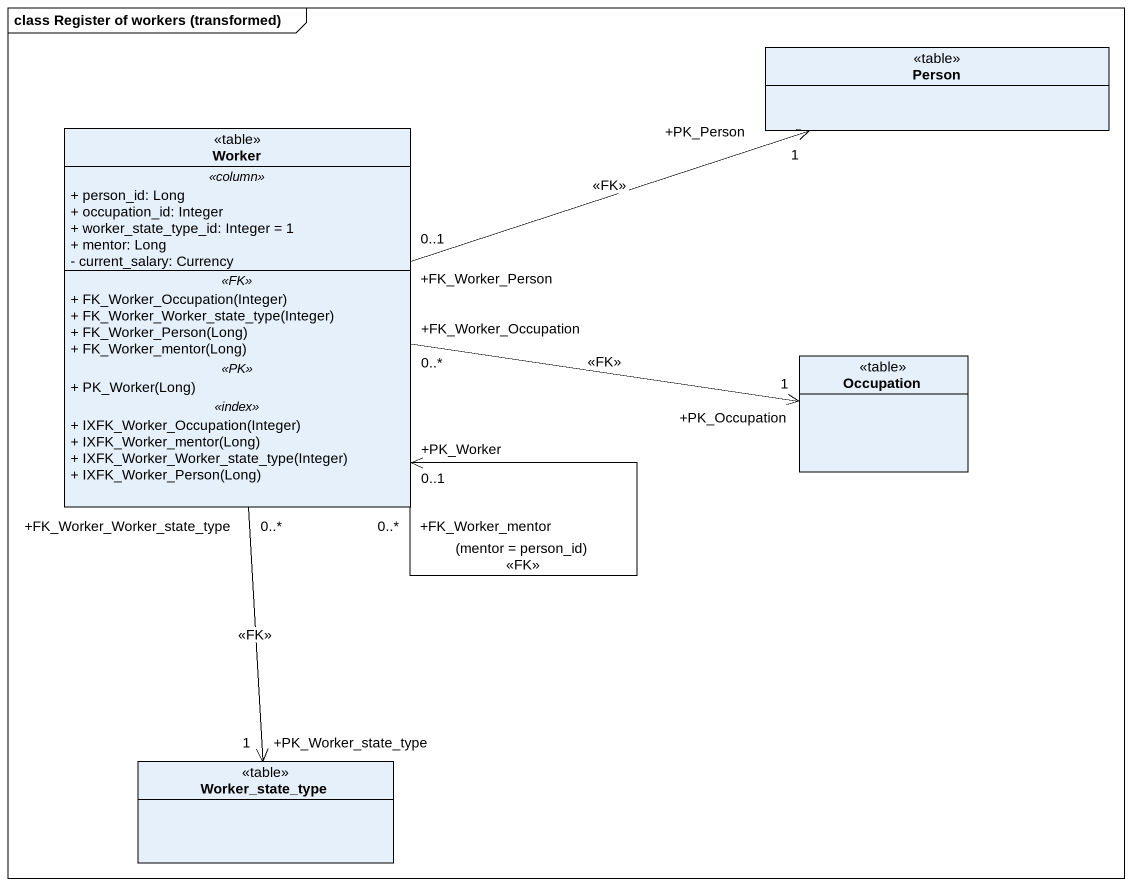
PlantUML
@startuml
mainframe class Register of workers (transformed)
hide circle
hide empty members
skinparam classAttributeIconSize 0
class "Person" as Person_ <<table>>
class Worker <<table>> {
  .. <<column>> ..
  + person_id: Long
  + occupation_id: Integer
  + worker_state_type_id: Integer = 1
  + mentor: Long
  - current_salary: Currency
  .. <<FK>> ..
  + FK_Worker_Occupation(Integer)
  + FK_Worker_Worker_state_type(Integer)
  + FK_Worker_Person(Long)
  + FK_Worker_mentor(Long)
  .. <<PK>> ..
  + PK_Worker(Long)
  .. <<index>> ..
  + IXFK_Worker_Occupation(Integer)
  + IXFK_Worker_mentor(Long)
  + IXFK_Worker_Worker_state_type(Integer)
  + IXFK_Worker_Person(Long)
}
class Occupation <<table>>
class Worker_state_type <<table>>
Worker "+FK_Worker_Person\n0..1" -right-> "+PK_Person\n1" Person_ : <<FK>>
Worker "+FK_Worker_mentor\n0..*" --> "+PK_Worker\n0..1" Worker : (mentor = person_id)\n<<FK>>
Worker "+FK_Worker_Occupation\n0..*" -right-> "+PK_Occupation\n1" Occupation : <<FK>>
Worker "+FK_Worker_Worker_state_type\n0..*" --> "+PK_Worker_state_type\n1" Worker_state_type : <<FK>>
@enduml
